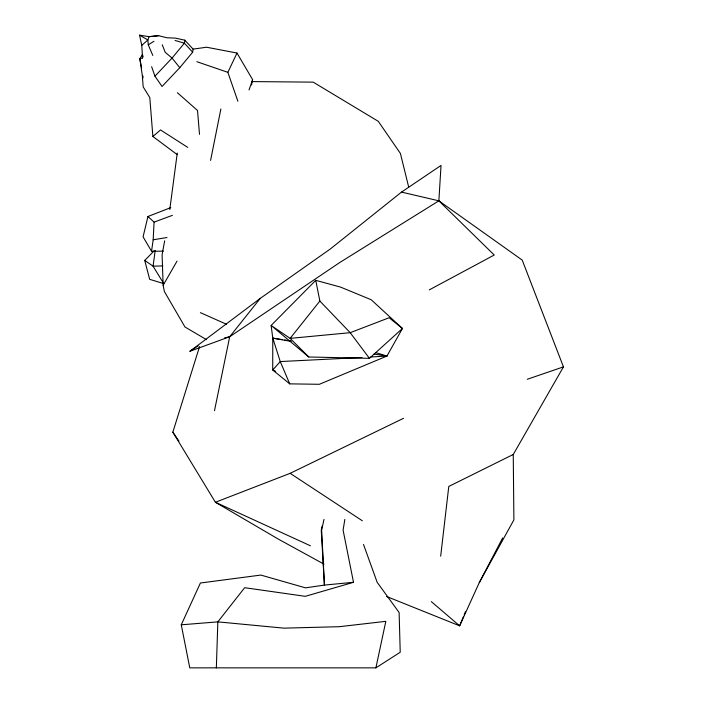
<?xml version="1.0" encoding="UTF-8"?>
<svg xmlns="http://www.w3.org/2000/svg" width="703" height="703" viewBox="0 0 703 703"><rect width="100%" height="100%" fill="white"/><g stroke="black" fill="none" stroke-linecap="round" stroke-linejoin="round"><path stroke-width="1.05" d="M282.465 339.646L272.773 338.125L272.72 369.989L289.733 383.864L319.373 384.286L386.94 356.061L402.45 328.477L371.184 299.733L340.577 287.105L315.752 280.339L271.138 325.445L272.773 338.125L280.26 361.562L289.733 383.864M216.348 667.85L217.842 621.865L244.662 587.699L305.287 596.329L353.504 582.304L343.09 530.132L344.848 519.403M163.377 251.156L151.54 251.27L153.175 239.776L154.071 222.13L147.955 216.498L170.803 207.613M429.234 289.908L494.235 255.031L438.865 200.83L441.036 165.425L401.518 192.095L330.305 248.994L260.277 298.371L189.951 351.245L229.705 336.728L339.786 262.5L438.865 200.83L522.206 260.084L563.455 366.869L513.252 454.481L513.893 519.86L479.27 582.646L459.63 625.837L386.545 596.469M440.676 556.178L448.786 486.441L513.252 454.481M169.783 209.52L177.27 153.052M155.196 250.505L153.069 266.173L163.193 282.711M184.836 40.185L184.414 43.173L172.042 58.077L154.959 76.179L162.042 86.487L179.792 67.673L192.657 52.198L193.097 49.122L184.836 40.185L175.399 38.111L166.936 37.777L158.676 35.695L149.054 36.661L139.546 35.15L141.778 45.396L142.524 57.971L139.835 58.692L142.27 75.221L143.184 86.856L149.801 97.603L152.876 136.479L177.209 154.625M164.66 240.813L162.094 254.794L163.14 285.26L164.37 291.517L184.968 326.983L206.585 339.707M210.592 160.398L220.883 108.947M214.494 410.666L229.705 336.728L260.277 298.371M251.498 84.984L252.614 79.667L236.999 53.05L206.568 47.224L193.097 49.122M375.894 667.85L385.824 621.338L339.321 626.698L283.933 628.148L217.842 621.865L181.269 624.809L189.766 667.85L375.894 667.85L400.227 652.243L399.119 612.506L377.159 582.304L363.513 544.456M323.995 519.403L321.658 530.132L324.426 585.081L305.524 587.857L260.839 575.072L200.408 582.998L181.269 624.809M322.194 525.914L321.245 530.132L324.426 585.081L353.504 582.304M147.955 216.498L143.078 236.841L151.54 251.27M324.021 564.158L278.766 539.359L215.399 502.258L172.85 432.178L199.555 346.561M142.524 57.971L143.184 55.95M249.02 89.966L252.614 79.667M463.347 616.812L459.63 625.837L431.334 601.645M464.173 614.809L465.412 611.803M237.886 101.267L227.86 72.33L236.999 53.05M479.27 582.646L502.663 537.936M163.14 285.26L177.033 261.121M142.604 54.351L139.835 58.692L141.611 67.804M315.752 280.339L319.856 301.042L290.137 338.371L308.775 356.992L369.435 358.328L402.45 328.477L389.128 317.738L350.191 332.686L290.137 338.371L271.138 325.445L308.775 356.992M163.755 283.625L149.66 279.328L144.739 260.426L154.177 250.83M141.778 45.396L147.867 39.957L149.054 36.661L158.676 35.695M152.876 136.479L160.539 129.95L187.71 147.375M189.951 351.245L198.167 345.85M152.797 55.432L148.271 44.843L153.975 41.275M310.462 545.809L215.399 502.258L290.154 473.33L403.496 418.329M154.071 222.13L172.393 215.364M527.25 379.277L563.455 366.869M224.494 337.923L229.705 336.728M153.175 239.776L166.998 237.535M361.975 357.493L280.26 361.562L272.72 369.989L275.655 371.325M370.657 356.992L386.94 356.061L375.947 352.678M162.885 265.919L153.069 266.173L144.739 260.426M251.507 81.583L313.186 82.137L378.276 121.32L400.42 153.456L408.698 187.121M284.627 339.98L286.78 340.322M288.933 340.656L291.086 340.999M374.014 354.031L386.94 356.061M272.773 338.125L291.042 341.386M401.518 192.095L438.865 200.83M175.065 40.466L184.414 43.173L192.657 52.198M196.822 61.697L227.86 72.33M200.39 312.642L226.454 324.241M139.546 35.15L147.867 39.957L148.271 44.843M290.154 473.33L362.335 520.774M177.376 92.717L197.517 110.468L199.503 134.361M319.856 301.042L350.191 332.686L369.435 358.328M179.792 67.673L172.042 58.077L165.223 52.312L162.244 44.79M172.85 432.178L178.94 441.141M151.637 66.706L154.959 76.179M142.876 75.862L143.061 77.866"/></g></svg>
